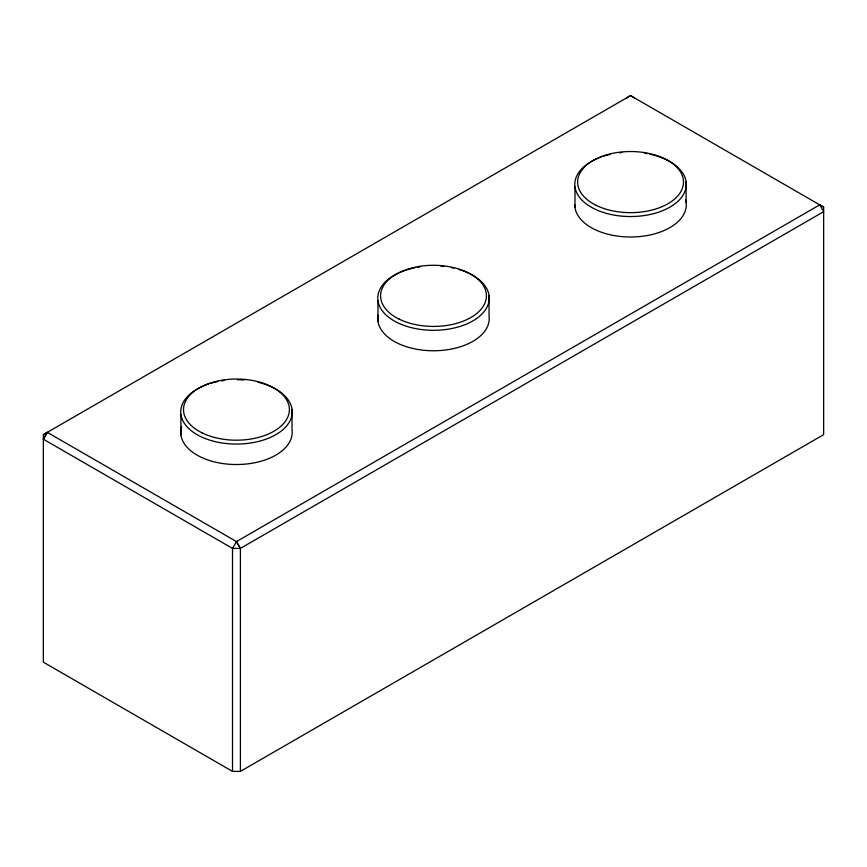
<?xml version="1.0" encoding="UTF-8"?>
<svg xmlns="http://www.w3.org/2000/svg" width="867" height="867" viewBox="0 0 867 867"><rect width="100%" height="100%" fill="white"/><g stroke="black" fill="none" stroke-linecap="round" stroke-linejoin="round"><path stroke-width="1.3" d="M43.35 439.201L47.295 432.351L236.453 541.582L240.397 548.41L240.397 771.392L232.519 771.392L43.35 662.182L43.35 434.649L47.295 432.351L43.35 439.201L232.519 548.41L240.397 548.41L823.65 211.667L819.727 204.84L236.453 541.582L232.519 548.41L232.519 771.392M626.603 97.906L630.547 95.608L823.65 207.126L823.65 434.649L240.397 771.392M43.35 434.649L630.547 95.608L634.481 97.906M819.705 204.818L823.65 207.126M236.453 541.582L240.397 548.41M686.1 181.821L686.1 202.271M574.984 186.914L574.984 207.365M489.053 295.582L489.053 316.043A55.737 32.177 0 0 1 432.698 350.756A55.737 32.177 0 0 1 378.088 315.122M377.947 300.676L377.947 321.137M292.016 409.343L292.016 429.804A55.737 32.177 0 0 1 233.581 464.484A55.737 32.177 0 0 1 181.647 426.51M180.9 414.437L180.9 434.898M258.008 382.217A55.737 32.177 0 0 1 282.024 430.422A55.737 32.177 0 0 1 195.335 433.608A55.737 32.177 0 0 1 208.546 384.048M211.115 383.236A55.737 32.177 0 0 1 217.812 381.567M221.594 380.884A55.737 32.177 0 0 1 224.174 380.505M237.33 379.724A55.737 32.177 0 0 1 243.974 380.006M458.751 269.453A55.737 32.177 0 0 1 475.268 319.435A55.737 32.177 0 0 1 387.321 316.141A55.737 32.177 0 0 1 414.86 267.805M417.363 267.329A55.737 32.177 0 0 1 419.921 266.928M441.01 266.245A55.737 32.177 0 0 1 443.622 266.494M451.317 267.643A55.737 32.177 0 0 1 453.82 268.174M685.624 199.898A55.737 32.177 0 0 1 634.958 236.897A55.737 32.177 0 0 1 574.81 204.97M649.621 154.131A55.737 32.177 0 0 1 677.376 201.816A55.737 32.177 0 0 1 590.698 206.866A55.737 32.177 0 0 1 601.373 156.949M603.909 156.103A55.737 32.177 0 0 1 610.552 154.337M619.569 152.82A55.737 32.177 0 0 1 622.192 152.559M644.528 153.221A55.737 32.177 0 0 1 647.096 153.643M202.098 432.882A52.941 30.573 0 0 0 288.516 415.174A52.941 30.573 0 0 0 218.744 380.808A52.941 30.573 0 0 0 202.098 432.882M399.145 319.11A52.941 30.573 0 0 0 485.563 301.402A52.941 30.573 0 0 0 415.792 267.047A52.941 30.573 0 0 0 399.145 319.11M596.193 205.349A52.941 30.573 0 0 0 682.611 187.64A52.941 30.573 0 0 0 612.839 153.286A52.941 30.573 0 0 0 596.193 205.349"/></g></svg>
